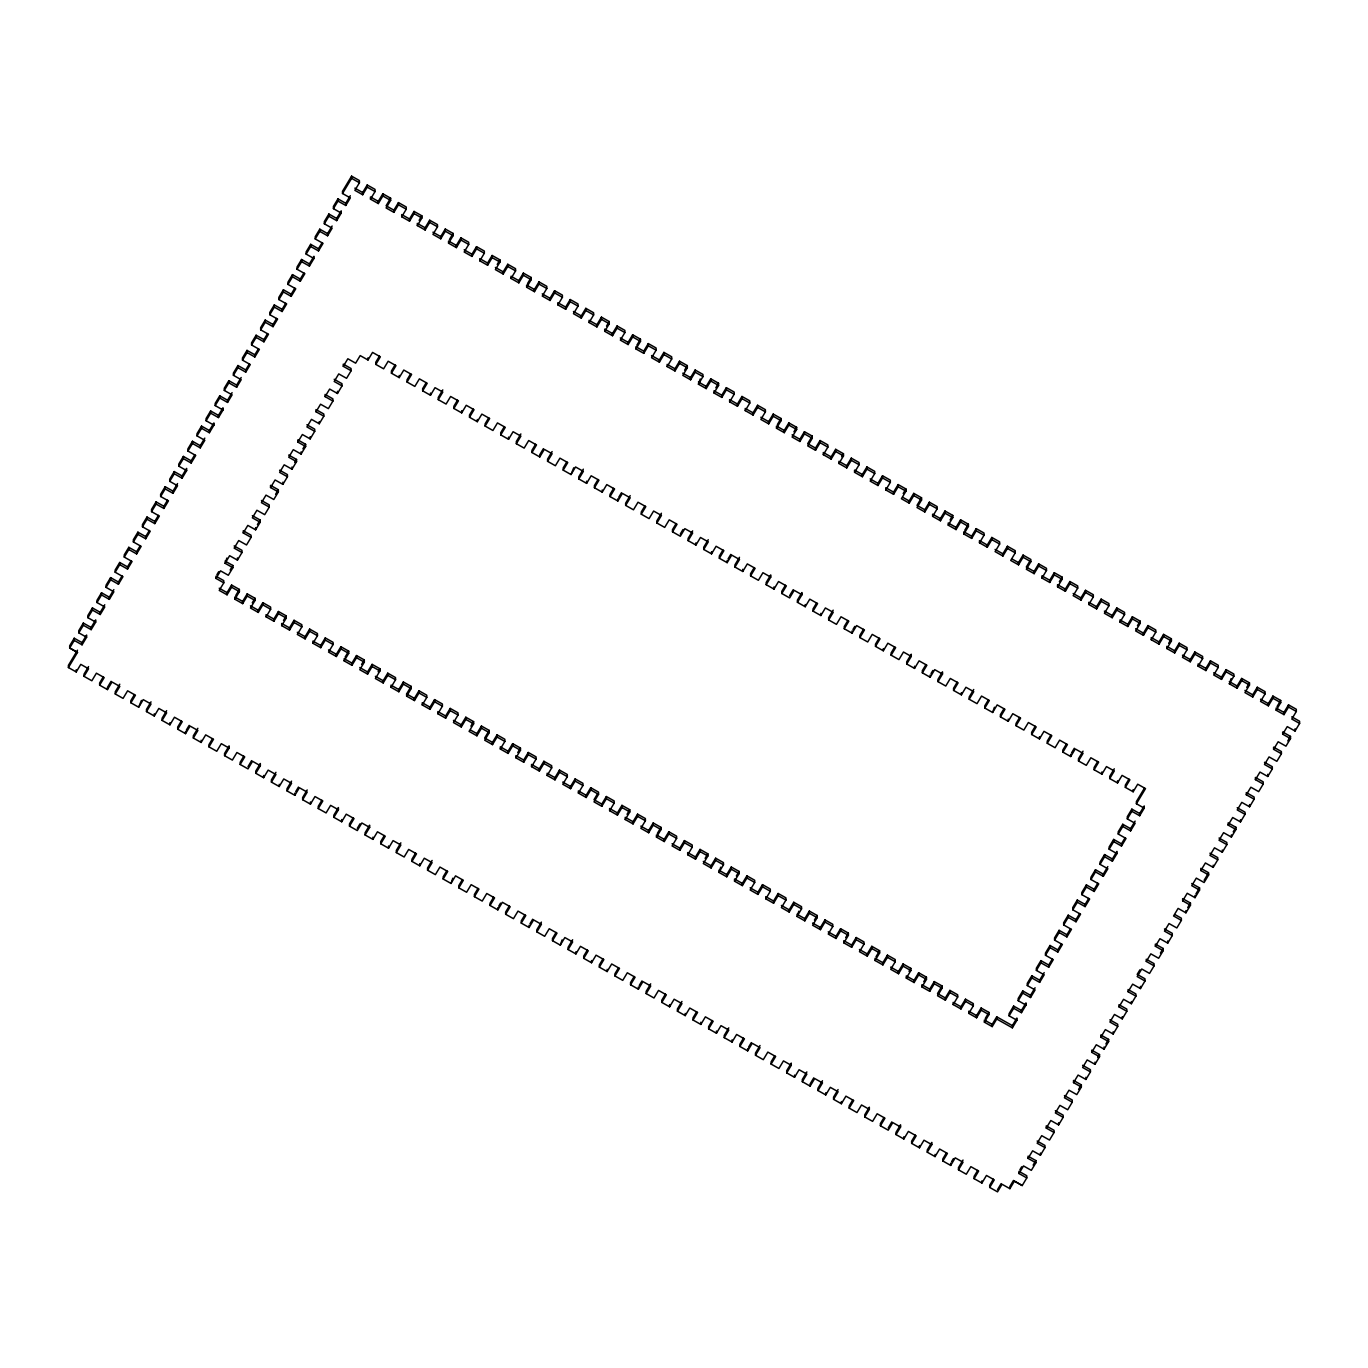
<?xml version="1.0" encoding="UTF-8"?>
<svg xmlns="http://www.w3.org/2000/svg" width="1368" height="1368" viewBox="0 0 1368 1368"><rect width="100%" height="100%" fill="white"/><g stroke="black" fill="none" stroke-linecap="round" stroke-linejoin="round"><path stroke-width="1.5" d="M74.231 638.223L74.248 640.412L82.063 644.824L82.046 642.618L74.231 638.223L69.683 645.781L69.7 647.987L77.514 652.485M83.328 623.073L83.345 625.261L91.16 629.673L91.143 627.467L83.328 623.073L78.78 630.648L78.797 632.837L86.611 637.249L82.063 644.824M92.425 607.922L92.443 610.111L100.24 614.523L100.223 612.317L92.425 607.922L87.877 615.497L87.894 617.686L95.709 622.098L91.16 629.673M101.523 592.771L101.54 594.96L109.337 599.372L109.32 597.166L101.523 592.771L96.974 600.347L96.991 602.536L104.789 606.947L100.24 614.523M110.603 577.621L110.62 579.81L118.435 584.221L118.418 582.016L110.603 577.621L106.054 585.196L106.088 587.385L113.886 591.797L109.337 599.372M119.7 562.47L119.717 564.676L127.532 569.071L127.515 566.865L119.7 562.47L115.151 570.046L115.168 572.234L122.983 576.646L118.435 584.221M128.797 547.32L128.814 549.526L136.629 553.92L136.612 551.731L128.797 547.32L124.249 554.895L124.266 557.101L132.08 561.496L127.532 569.071M137.894 532.169L137.912 534.375L145.709 538.77L145.692 536.581L137.894 532.169L133.346 539.744L133.363 541.95L141.178 546.345L136.629 553.92M146.992 517.019L147.009 519.224L154.806 523.619L154.789 521.43L146.992 517.019L142.443 524.594L142.46 526.8L150.258 531.194L145.709 538.77M156.072 501.868L156.089 504.074L163.903 508.469L163.886 506.28L156.072 501.868L151.523 509.443L151.557 511.649L159.355 516.044L154.806 523.619M165.169 486.717L165.186 488.923L173.001 493.318L172.984 491.129L165.169 486.717L160.62 494.293L160.637 496.499L168.452 500.893L163.903 508.469M174.266 471.567L174.283 473.773L182.098 478.184L182.081 475.979L174.266 471.567L169.718 479.142L169.735 481.348L177.549 485.743L173.001 493.318M183.363 456.416L183.38 458.622L191.178 463.034L191.161 460.828L183.363 456.416L178.815 463.991L178.832 466.197L186.647 470.609L182.098 478.184M192.46 441.266L192.478 443.471L200.275 447.883L200.258 445.677L192.46 441.266L187.912 448.841L187.929 451.047L195.727 455.459L191.178 463.034M201.541 426.115L201.558 428.321L209.372 432.733L209.355 430.527L201.541 426.115L196.992 433.69L197.026 435.896L204.824 440.308L200.275 447.883M210.638 410.964L210.655 413.17L218.47 417.582L218.452 415.376L210.638 410.964L206.089 418.54L206.106 420.745L213.921 425.157L209.372 432.733M219.735 395.814L219.752 398.02L227.567 402.431L227.55 400.226L219.735 395.814L215.186 403.389L215.203 405.595L223.018 410.007L218.47 417.582M228.832 380.68L228.849 382.869L236.647 387.281L236.63 385.075L228.832 380.68L224.284 388.238L224.301 390.444L232.115 394.856L227.567 402.431M237.929 365.53L237.947 367.718L245.744 372.13L245.727 369.924L237.929 365.53L233.381 373.105L233.398 375.294L241.196 379.706L236.647 387.281M247.009 350.379L247.027 352.568L254.841 356.98L254.824 354.774L247.009 350.379L242.461 357.954L242.495 360.143L250.293 364.555L245.744 372.13M256.107 335.228L256.124 337.417L263.938 341.829L263.921 339.623L256.107 335.228L251.558 342.804L251.575 344.993L259.39 349.404L254.841 356.98M265.204 320.078L265.221 322.267L273.036 326.678L273.019 324.472L265.204 320.078L260.655 327.653L260.672 329.842L268.487 334.254L263.938 341.829M274.301 304.927L274.318 307.133L282.116 311.528L282.099 309.322L274.301 304.927L269.752 312.502L269.77 314.691L277.584 319.103L273.036 326.678M283.398 289.777L283.415 291.983L291.213 296.377L291.196 294.188L283.398 289.777L278.85 297.352L278.867 299.558L286.664 303.952L282.116 311.528M292.478 274.626L292.495 276.832L300.31 281.227L300.293 279.038L292.478 274.626L287.93 282.201L287.964 284.407L295.762 288.802L291.213 296.377M301.576 259.475L301.593 261.681L309.407 266.076L309.39 263.887L301.576 259.475L297.027 267.051L297.044 269.257L304.859 273.651L300.31 281.227M310.673 244.325L310.69 246.531L318.505 250.925L318.488 248.737L310.673 244.325L306.124 251.9L306.141 254.106L313.956 258.501L309.407 266.076M319.77 229.174L319.787 231.38L327.585 235.775L327.568 233.586L319.77 229.174L315.221 236.749L315.238 238.955L323.053 243.35L318.505 250.925M328.867 214.024L328.884 216.23L336.682 220.641L336.665 218.435L328.867 214.024L324.319 221.599L324.336 223.805L332.133 228.199L327.585 235.775M337.947 198.873L337.981 201.079L345.779 205.491L345.762 203.285L337.947 198.873L333.399 206.448L333.433 208.654L341.231 213.066L336.682 220.641M993.339 1179.182L989.697 1185.235L989.714 1187.441L997.529 1191.853L1002.077 1184.278L1009.892 1188.672L1014.423 1181.097L1022.238 1185.509L1026.787 1177.934L1018.972 1173.522L1023.52 1165.946L1031.335 1170.358L1035.884 1162.783L1028.069 1158.388L1032.618 1150.813L1040.432 1155.208L1044.981 1147.632L1037.166 1143.238L1041.715 1135.662L1049.513 1140.057L1054.061 1132.482L1046.264 1128.087L1050.812 1120.512L1058.61 1124.906L1063.158 1117.331L1055.361 1112.936L1059.892 1105.361L1067.707 1109.756L1072.255 1102.18L1064.441 1097.786L1068.989 1090.21L1076.804 1094.605L1081.353 1087.03L1073.538 1082.635L1078.087 1075.06L1085.901 1079.455L1090.45 1071.896L1082.635 1067.485L1087.184 1059.909L1094.981 1064.321L1099.53 1056.746L1091.732 1052.334L1096.281 1044.759L1104.079 1049.17L1108.627 1041.595L1100.83 1037.183L1105.361 1029.608L1113.176 1034.02L1117.724 1026.445L1109.91 1022.033L1114.458 1014.457L1122.273 1018.869L1126.822 1011.294L1119.007 1006.882L1123.555 999.307L1131.37 1003.719L1135.919 996.143L1128.104 991.732L1132.653 984.156L1140.45 988.568L1144.999 980.993L1137.201 976.581L1141.75 969.006L1149.547 973.418L1154.096 965.842L1146.299 961.43L1150.83 953.855L1158.645 958.267L1163.193 950.692L1155.379 946.28L1159.927 938.705L1167.742 943.116L1172.29 935.541L1164.476 931.129L1169.024 923.554L1176.839 927.966L1181.388 920.39L1173.573 915.979L1178.122 908.403L1185.919 912.815L1190.468 905.24L1182.67 900.828L1187.219 893.27L1195.016 897.665L1199.565 890.089L1191.767 885.695L1196.299 878.119L1204.114 882.514L1208.662 874.939L1200.848 870.544L1205.396 862.969L1213.211 867.363L1217.759 859.788L1209.945 855.393L1214.493 847.818L1222.308 852.213L1226.857 844.637L1219.042 840.243L1223.59 832.667L1231.388 837.062L1235.937 829.487L1228.139 825.092L1232.688 817.517L1240.485 821.911L1245.034 814.336L1237.236 809.941L1241.785 802.366L1249.582 806.778L1254.131 799.203L1246.316 794.791L1250.865 787.216L1258.68 791.627L1263.228 784.052L1255.414 779.64L1259.962 772.065L1267.777 776.477L1272.325 768.901L1264.511 764.49L1269.059 756.914L1276.857 761.326L1281.406 753.751L1273.608 749.339L1278.157 741.764L1285.954 746.176L1290.503 738.6L1282.705 734.188L1287.254 726.613L1295.051 731.025L1299.6 723.45L1291.785 719.038L1296.334 711.463L1296.317 709.257L1288.519 704.862L1288.536 707.068L1283.988 714.643L1276.173 710.231L1280.722 702.656L1280.705 700.45L1272.89 696.056L1272.924 698.244L1268.375 705.82L1260.561 701.425L1265.109 693.85L1265.092 691.644L1257.277 687.232L1257.295 689.438L1252.746 697.013L1244.948 692.601L1249.497 685.026L1249.48 682.837L1241.665 678.425L1241.682 680.631L1237.134 688.207L1229.336 683.795L1233.885 676.219L1233.85 674.014L1226.053 669.619L1226.07 671.808L1221.521 679.383L1213.724 674.988L1218.255 667.413L1218.238 665.207L1210.441 660.795L1210.458 663.001L1205.909 670.576L1198.094 666.165L1202.643 658.589L1202.626 656.401L1194.828 651.989L1194.845 654.195L1190.297 661.77L1182.482 657.358L1187.031 649.783L1187.014 647.577L1179.199 643.182L1179.216 645.371L1174.685 652.946L1166.87 648.552L1171.418 640.976L1171.401 638.77L1163.587 634.359L1163.604 636.565L1159.055 644.14L1151.257 639.728L1155.806 632.153L1155.789 629.964L1147.974 625.552L1147.991 627.758L1143.443 635.333L1135.645 630.922L1140.194 623.346L1140.16 621.14L1132.362 616.746L1132.379 618.934L1127.83 626.51L1120.016 622.115L1124.564 614.54L1124.547 612.334L1116.75 607.922L1116.767 610.128L1112.218 617.703L1104.404 613.291L1108.952 605.733L1108.935 603.527L1101.12 599.116L1101.155 601.321L1096.606 608.897L1088.791 604.485L1093.34 596.91L1093.323 594.704L1085.508 590.309L1085.525 592.515L1080.994 600.09L1073.179 595.678L1077.727 588.103L1077.71 585.897L1069.896 581.503L1069.913 583.691L1065.364 591.267L1057.567 586.872L1062.115 579.297L1062.098 577.091L1054.283 572.679L1054.3 574.885L1049.752 582.46L1041.954 578.048L1046.503 570.473L1046.469 568.284L1038.671 563.872L1038.688 566.078L1034.14 573.654L1026.325 569.242L1030.873 561.667L1030.856 559.461L1023.059 555.066L1023.076 557.255L1018.527 564.83L1010.713 560.435L1015.261 552.86L1015.244 550.654L1007.429 546.242L1007.464 548.448L1002.915 556.024L995.1 551.612L999.649 544.036L999.632 541.848L991.817 537.436L991.834 539.642L987.286 547.217L979.488 542.805L984.037 535.23L984.02 533.024L976.205 528.629L976.222 530.818L971.673 538.394L963.876 533.999L968.424 526.423L968.407 524.218L960.592 519.806L960.61 522.012L956.061 529.587L948.263 525.175L952.795 517.6L952.778 515.411L944.98 510.999L944.997 513.205L940.449 520.78L932.634 516.369L937.183 508.793L937.165 506.587L929.368 502.193L929.385 504.382L924.836 511.957L917.022 507.562L921.57 499.987L921.553 497.781L913.739 493.369L913.773 495.575L909.224 503.15L901.409 498.739L905.958 491.163L905.941 488.974L898.126 484.563L898.143 486.769L893.595 494.344L885.797 489.932L890.346 482.357L890.329 480.151L882.514 475.756L882.531 477.962L877.982 485.52L870.185 481.126L874.733 473.55L874.699 471.344L866.902 466.933L866.919 469.139L862.37 476.714L854.572 472.319L859.104 464.744L859.087 462.538L851.289 458.126L851.306 460.332L846.758 467.907L838.943 463.495L843.492 455.92L843.475 453.731L835.677 449.32L835.694 451.526L831.145 459.101L823.331 454.689L827.879 447.114L827.862 444.908L820.048 440.513L820.065 442.702L815.533 450.277L807.719 445.882L812.267 438.307L812.25 436.101L804.435 431.689L804.452 433.895L799.904 441.471L792.106 437.059L796.655 429.484L796.638 427.295L788.823 422.883L788.84 425.089L784.291 432.664L776.494 428.252L781.043 420.677L781.008 418.471L773.211 414.077L773.228 416.265L768.679 423.841L760.865 419.446L765.413 411.871L765.396 409.665L757.598 405.253L757.615 407.459L753.067 415.034L745.252 410.622L749.801 403.047L749.784 400.858L741.969 396.446L742.003 398.652L737.455 406.228L729.64 401.816L734.188 394.24L734.171 392.035L726.357 387.64L726.374 389.829L721.842 397.404L714.028 393.009L718.576 385.434L718.559 383.228L710.744 378.816L710.761 381.022L706.213 388.597L698.415 384.186L702.964 376.61L702.947 374.422L695.132 370.01L695.149 372.216L690.601 379.791L682.803 375.379L687.334 367.804L687.317 365.598L679.52 361.203L679.537 363.392L674.988 370.967L667.174 366.573L671.722 358.997L671.705 356.791L663.908 352.38L663.925 354.586L659.376 362.161L651.561 357.749L656.11 350.191L656.093 347.985L648.278 343.573L648.312 345.779L643.764 353.354L635.949 348.943L640.498 341.367L640.481 339.178L632.666 334.767L632.683 336.973L628.134 344.548L620.337 340.136L624.885 332.561L624.868 330.355L617.053 325.96L617.071 328.149L612.522 335.724L604.724 331.33L609.273 323.754L609.239 321.548L601.441 317.137L601.458 319.342L596.91 326.918L589.112 322.506L593.644 314.931L593.626 312.742L585.829 308.33L585.846 310.536L581.297 318.111L573.483 313.7L578.031 306.124L578.014 303.918L570.217 299.524L570.234 301.712L565.685 309.288L557.87 304.893L562.419 297.318L562.402 295.112L554.587 290.7L554.604 292.906L550.073 300.481L542.258 296.069L546.807 288.494L546.79 286.305L538.975 281.893L538.992 284.099L534.443 291.675L526.646 287.263L531.194 279.688L531.177 277.482L523.363 273.087L523.38 275.276L518.831 282.851L511.034 278.456L515.582 270.881L515.548 268.675L507.75 264.263L507.767 266.469L503.219 274.045L495.404 269.633L499.953 262.058L499.936 259.869L492.138 255.457L492.155 257.663L487.606 265.238L479.792 260.826L484.34 253.251L484.323 251.045L476.509 246.65L476.543 248.839L471.994 256.414L464.179 252.02L468.728 244.444L468.711 242.239L460.896 237.827L460.913 240.033L456.382 247.608L448.567 243.196L453.116 235.638L453.099 233.432L445.284 229.02L445.301 231.226L440.752 238.802L432.955 234.39L437.503 226.814L437.486 224.608L429.672 220.214L429.689 222.42L425.14 229.995L417.343 225.583L421.874 218.008L421.857 215.802L414.059 211.407L414.077 213.596L409.528 221.171L401.713 216.777L406.262 209.201L406.245 206.995L398.447 202.584L398.464 204.79L393.916 212.365L386.101 207.953L390.649 200.378L390.632 198.189L382.818 193.777L382.852 195.983L378.303 203.558L370.489 199.147L375.037 191.571L375.02 189.365L367.205 184.971L367.222 187.16L362.674 194.735L354.876 190.34L359.425 182.765L359.408 180.559L351.593 176.147L342.496 191.298L342.513 193.504L350.328 197.915L345.779 205.491M74.248 640.412L69.7 647.987L77.514 652.399L68.417 667.55L76.232 671.944L80.78 664.369L88.578 668.781L84.029 676.356L91.844 680.768L96.393 673.193L104.19 677.587L99.642 685.163L107.456 689.575L112.005 681.999L119.82 686.411L115.271 693.986L123.069 698.381L127.617 690.806L135.432 695.218L130.883 702.793L138.681 707.205L143.23 699.629L151.044 704.024L146.496 711.599L154.31 716.011L158.842 708.436L166.657 712.848L162.108 720.423L169.923 724.818L174.471 717.242L182.269 721.654L177.72 729.229L185.535 733.641L190.084 726.066L197.881 730.461L193.35 738.036L201.147 742.448L205.696 734.872L213.511 739.284L208.962 746.86L216.76 751.254L221.308 743.679L229.123 748.091L224.574 755.666L232.372 760.078L236.921 752.503L244.735 756.897L240.187 764.473L248.001 768.884L252.55 761.309L260.347 765.721L255.799 773.296L263.614 777.691L268.162 770.116L275.96 774.527L271.411 782.103L279.226 786.497L283.774 778.939L291.572 783.334L287.041 790.909L294.838 795.321L299.387 787.746L307.202 792.14L302.653 799.716L310.451 804.127L314.999 796.552L322.814 800.964L318.265 808.539L326.08 812.934L330.611 805.359L338.426 809.77L333.877 817.346L341.692 821.758L346.241 814.182L354.038 818.577L349.49 826.152L357.304 830.564L361.853 822.989L369.651 827.401L365.102 834.976L372.917 839.371L377.465 831.795L385.28 836.207L380.731 843.782L388.529 848.194L393.078 840.619L400.892 845.014L396.344 852.589L404.141 857.001L408.69 849.425L416.505 853.837L411.956 861.413L419.771 865.807L424.302 858.232L432.117 862.644L427.568 870.219L435.383 874.631L439.932 867.056L447.729 871.45L443.181 879.025L450.995 883.437L455.544 875.862L463.342 880.274L458.81 887.849L466.608 892.244L471.156 884.668L478.971 889.08L474.422 896.656L482.22 901.067L486.769 893.492L494.583 897.887L490.035 905.462L497.832 909.874L502.381 902.299L510.196 906.71L505.647 914.269L513.462 918.68L518.01 911.105L525.808 915.517L521.259 923.092L529.074 927.487L533.623 919.912L541.42 924.323L536.872 931.899L544.686 936.31L549.235 928.735L557.033 933.13L552.501 940.705L560.299 945.117L564.847 937.542L572.662 941.953L568.113 949.529L575.911 953.923L580.459 946.348L588.274 950.76L583.726 958.335L591.523 962.747L596.072 955.172L603.886 959.566L599.338 967.142L607.153 971.554L611.701 963.978L619.499 968.39L614.95 975.965L622.765 980.36L627.313 972.785L635.111 977.197L630.562 984.772L638.377 989.184L642.926 981.608L650.74 986.003L646.192 993.578L653.99 997.99L658.538 990.415L666.353 994.827L661.804 1002.402L669.602 1006.797L674.15 999.221L681.965 1003.633L677.416 1011.209L685.231 1015.62L689.763 1008.045L697.577 1012.44L693.029 1020.015L700.844 1024.427L705.392 1016.851L713.19 1021.263L708.641 1028.822L716.456 1033.233L721.004 1025.658L728.802 1030.07L724.253 1037.645L732.068 1042.04L736.617 1034.465L744.431 1038.876L739.883 1046.452L747.68 1050.863L752.229 1043.288L760.044 1047.683L755.495 1055.258L763.293 1059.67L767.841 1052.095L775.656 1056.506L771.107 1064.082L778.922 1068.476L783.471 1060.901L791.268 1065.313L786.72 1072.888L794.534 1077.3L799.083 1069.725L806.881 1074.119L802.332 1081.695L810.147 1086.106L814.695 1078.531L822.493 1082.943L817.961 1090.518L825.759 1094.913L830.308 1087.338L838.122 1091.75L833.574 1099.325L841.371 1103.737L845.92 1096.161L853.735 1100.556L849.186 1108.131L856.984 1112.543L861.532 1104.968L869.347 1109.38L864.798 1116.955L872.613 1121.35L877.162 1113.774L884.959 1118.186L880.411 1125.761L888.225 1130.173L892.774 1122.598L900.571 1126.993L896.023 1134.568L903.838 1138.98L908.386 1131.404L916.184 1135.816L911.652 1143.391L919.45 1147.786L923.999 1140.211L931.813 1144.623L927.265 1152.198L935.062 1156.593L939.611 1149.034L947.425 1153.429L942.877 1161.005L950.692 1165.416L955.223 1157.841L963.038 1162.236L958.489 1169.811L966.304 1174.223L970.852 1166.648L978.65 1171.059L974.101 1178.635L981.916 1183.029L986.465 1175.454L994.262 1179.866L989.714 1187.441M78.797 632.837L83.345 625.261M87.894 617.686L92.443 610.111M96.991 602.536L101.54 594.96M106.088 587.385L110.62 579.81M115.168 572.234L119.717 564.676M124.266 557.101L128.814 549.526M133.363 541.95L137.912 534.375M142.46 526.8L147.009 519.224M151.557 511.649L156.089 504.074M160.637 496.499L165.186 488.923M169.735 481.348L174.283 473.773M178.832 466.197L183.38 458.622M187.929 451.047L192.478 443.471M197.026 435.896L201.558 428.321M206.106 420.745L210.655 413.17M215.203 405.595L219.752 398.02M224.301 390.444L228.849 382.869M233.398 375.294L237.947 367.718M242.495 360.143L247.027 352.568M251.575 344.993L256.124 337.417M260.672 329.842L265.221 322.267M269.77 314.691L274.318 307.133M278.867 299.558L283.415 291.983M287.964 284.407L292.495 276.832M297.044 269.257L301.593 261.681M306.141 254.106L310.69 246.531M315.238 238.955L319.787 231.38M324.336 223.805L328.884 216.23M333.433 208.654L337.981 201.079M342.513 193.504L351.61 178.353L351.593 176.147M77.497 650.193L68.4 665.344L68.417 667.55M82.046 642.618L86.594 635.043L86.611 637.249M91.143 627.467L95.675 619.892L95.709 622.098M100.223 612.317L104.772 604.741M109.32 597.166L113.869 589.591M118.418 582.016L122.06 575.962M127.515 566.865L131.14 560.812M136.612 551.731L140.237 545.661M145.692 536.581L149.334 530.51M154.789 521.43L158.431 515.36M163.886 506.28L167.529 500.209M172.984 491.129L177.532 483.554M182.081 475.979L186.612 468.403L186.647 470.609M191.161 460.828L194.803 454.757M200.258 445.677L204.807 438.102M209.355 430.527L213.904 422.951L213.921 425.157M218.452 415.376L223.001 407.801L223.018 410.007M227.55 400.226L232.081 392.65M236.63 385.075L241.178 377.5M245.727 369.924L249.369 363.871M254.824 354.774L258.466 348.72M263.921 339.623L267.547 333.57M273.019 324.472L276.644 318.419M282.099 309.322L285.741 303.268M291.196 294.188L294.838 288.118M300.293 279.038L303.935 272.967M309.39 263.887L313.939 256.312L313.956 258.501M318.488 248.737L322.113 242.666M327.568 233.586L332.116 226.011M336.665 218.435L341.213 210.86L341.231 213.066M345.762 203.285L350.311 195.709M362.674 194.735L362.657 192.546L367.205 184.971M88.561 666.575L84.012 674.15L84.029 676.356M378.303 203.558L378.286 201.352L382.818 193.777M103.267 676.904L99.625 682.974L99.642 685.163M390.632 198.189L386.084 205.764L393.898 210.159L393.916 212.365M111.082 681.315L107.439 687.369L107.456 689.575M393.898 210.159L398.447 202.584M119.785 684.205L115.254 691.78L115.271 693.986M409.528 221.171L409.511 218.966L414.059 211.407M134.492 694.534L130.866 700.587L130.883 702.793M419.138 220.351L421.857 215.802M141.4 700.45L138.681 707.205M216.879 574.714L218.692 571.687M996.742 1019.023L1012.371 1027.83L1012.354 1025.624L996.725 1016.817L996.742 1019.023L992.21 1026.599L984.396 1022.187L988.944 1014.611L988.927 1012.405L981.112 1008.011L981.13 1010.2L976.581 1017.775L968.783 1013.38L973.332 1005.805L973.315 1003.599L965.5 999.187L965.517 1001.393L960.969 1008.968L953.171 1004.557L957.72 996.981L957.685 994.793L949.888 990.381L949.905 992.587L945.356 1000.162L937.542 995.75L942.09 988.175L942.073 985.969L934.276 981.574L934.293 983.763L929.744 991.338L921.929 986.944L926.478 979.368L926.461 977.162L918.646 972.751L918.68 974.956L914.132 982.532L906.317 978.12L910.866 970.545L910.849 968.356L903.034 963.944L903.051 966.15L898.52 973.725L890.705 969.313L895.253 961.738L895.236 959.532L887.422 955.138L887.439 957.326L882.89 964.902L875.092 960.507L879.641 952.932L879.624 950.726L871.809 946.314L871.826 948.52L867.278 956.095L859.48 951.7L864.029 944.125L863.995 941.919L856.197 937.507L856.214 939.713L851.665 947.289L843.851 942.877L848.399 935.302L848.382 933.113L840.585 928.701L840.602 930.907L836.053 938.482L828.239 934.07L832.787 926.495L832.77 924.289L824.955 919.895L824.989 922.083L820.441 929.659L812.626 925.264L817.175 917.689L817.158 915.483L809.343 911.071L809.36 913.277L804.811 920.852L797.014 916.44L801.562 908.865L801.545 906.676L793.731 902.264L793.748 904.47L789.199 912.046L781.402 907.634L785.95 900.058L785.933 897.853L778.118 893.458L778.135 895.647L773.587 903.222L765.789 898.827L770.321 891.252L770.304 889.046L762.506 884.634L762.523 886.84L757.975 894.415L750.16 890.004L754.709 882.428L754.691 880.24L746.894 875.828L746.911 878.034L742.362 885.609L734.548 881.197L739.096 873.622L739.079 871.416L731.264 867.021L731.299 869.21L726.75 876.785L718.935 872.391L723.484 864.815L723.467 862.609L715.652 858.198L715.669 860.404L711.121 867.979L703.323 863.567L707.872 855.992L707.854 853.803L700.04 849.391L700.057 851.597L695.508 859.172L687.711 854.761L692.259 847.185L692.225 844.979L684.428 840.585L684.445 842.774L679.896 850.349L672.098 845.954L676.63 838.379L676.613 836.173L668.815 831.761L668.832 833.967L664.284 841.542L656.469 837.13L661.018 829.572L661 827.366L653.203 822.955L653.22 825.16L648.671 832.736L640.857 828.324L645.405 820.749L645.388 818.543L637.574 814.148L637.591 816.354L633.059 823.929L625.244 819.517L629.793 811.942L629.776 809.736L621.961 805.342L621.978 807.53L617.43 815.106L609.632 810.711L614.181 803.136L614.164 800.93L606.349 796.518L606.366 798.724L601.817 806.299L594.02 801.887L598.568 794.312L598.534 792.123L590.737 787.712L590.754 789.917L586.205 797.493L578.39 793.081L582.939 785.506L582.922 783.3L575.124 778.905L575.141 781.094L570.593 788.669L562.778 784.274L567.327 776.699L567.31 774.493L559.495 770.081L559.529 772.287L554.981 779.863L547.166 775.451L551.714 767.875L551.697 765.687L543.883 761.275L543.9 763.481L539.368 771.056L531.553 766.644L536.102 759.069L536.085 756.863L528.27 752.468L528.287 754.657L523.739 762.232L515.941 757.838L520.49 750.262L520.473 748.057L512.658 743.645L512.675 745.851L508.126 753.426L500.329 749.014L504.86 741.439L504.843 739.25L497.046 734.838L497.063 737.044L492.514 744.62L484.699 740.208L489.248 732.632L489.231 730.426L481.433 726.032L481.451 728.221L476.902 735.796L469.087 731.401L473.636 723.826L473.619 721.62L465.804 717.208L465.838 719.414L461.29 726.989L453.475 722.578L458.024 715.002L458.006 712.813L450.192 708.402L450.209 710.608L445.66 718.183L437.863 713.771L442.411 706.196L442.394 703.99L434.579 699.595L434.596 701.801L430.048 709.359L422.25 704.965L426.799 697.389L426.765 695.183L418.967 690.772L418.984 692.977L414.436 700.553L406.638 696.158L411.169 688.583L411.152 686.377L403.355 681.965L403.372 684.171L398.823 691.746L391.009 687.334L395.557 679.759L395.54 677.57L387.743 673.159L387.76 675.365L383.211 682.94L375.396 678.528L379.945 670.953L379.928 668.747L372.113 664.352L372.13 666.541L367.599 674.116L359.784 669.721L364.333 662.146L364.315 659.94L356.501 655.529L356.518 657.734L351.969 665.31L344.172 660.898L348.72 653.323L348.703 651.134L340.888 646.722L340.906 648.928L336.357 656.503L328.559 652.091L333.108 644.516L333.074 642.31L325.276 637.915L325.293 640.104L320.745 647.68L312.93 643.285L317.479 635.71L317.462 633.504L309.664 629.092L309.681 631.298L305.132 638.873L297.318 634.461L301.866 626.886L301.849 624.697L294.034 620.285L294.069 622.491L289.52 630.067L281.705 625.655L286.254 618.079L286.237 615.874L278.422 611.479L278.439 613.668L273.908 621.243L266.093 616.848L270.642 609.273L270.625 607.067L262.81 602.655L262.827 604.861L258.278 612.436L250.481 608.025L255.029 600.449L255.012 598.261L247.198 593.849L247.215 596.055L242.666 603.63L234.868 599.218L239.4 591.643L239.383 589.437L231.585 585.042L231.602 587.231L227.054 594.806L219.239 590.412L223.788 582.836L215.99 578.425L220.539 570.849L228.336 575.261L232.885 567.686L225.087 563.274L226.883 558.041M425.14 229.995L425.123 227.789L429.672 220.214M225.087 563.274L229.619 555.699L237.433 560.111L241.982 552.535L241.965 550.329L234.15 545.935M241.982 552.535L234.167 548.123L238.716 540.548L246.531 544.96L251.079 537.385L243.265 532.973L247.813 525.398L255.628 529.809L260.176 522.234L260.142 520.028L252.345 515.633M260.176 522.234L252.362 517.822L256.91 510.247L264.708 514.659L269.257 507.083L261.459 502.672L266.008 495.113L273.805 499.508L278.354 491.933L270.556 487.538L275.088 479.963L282.902 484.358L287.451 476.782L287.434 474.593L279.619 470.182M287.451 476.782L279.636 472.387L284.185 464.812L292 469.207L296.548 461.632L288.733 457.237L293.282 449.662L301.097 454.056L305.645 446.481L297.831 442.086L302.379 434.511L310.177 438.906L314.726 431.33L314.708 429.142L306.911 424.73M314.726 431.33L306.928 426.936L311.476 419.36L319.274 423.755L323.823 416.18L316.025 411.785L320.557 404.21L328.371 408.622L332.92 401.046L332.903 398.84L325.088 394.429L325.105 396.634L332.92 401.046M325.105 396.634L329.654 389.059L337.469 393.471L342.017 385.896L342 383.69L334.185 379.278M342.017 385.896L334.202 381.484L338.751 373.909L346.566 378.32L351.114 370.745L343.3 366.333L347.848 358.758L355.646 363.17L360.194 355.594L368.009 359.989L372.558 352.414L380.355 356.826L375.824 364.401L383.621 368.813L388.17 361.238L395.985 365.632L391.436 373.207L399.234 377.619L403.782 370.044L411.597 374.456L407.048 382.031L414.846 386.426L419.395 378.851L427.209 383.262L422.661 390.838L430.475 395.249L435.024 387.674L442.822 392.069L438.273 399.644L446.088 404.056L450.636 396.481L458.434 400.892L453.885 408.468L461.7 412.862L466.249 405.287L474.046 409.699L469.515 417.274L477.312 421.686L481.861 414.111L489.676 418.505L485.127 426.081L492.925 430.493L497.473 422.917L505.288 427.329L500.739 434.887L508.554 439.299L513.086 431.724L520.9 436.136L516.352 443.711L524.166 448.106L528.715 440.53L536.513 444.942L531.964 452.517L539.779 456.929L544.327 449.354L552.125 453.749L547.576 461.324L555.391 465.736L559.939 458.16L567.754 462.572L563.206 470.147L571.003 474.542L575.552 466.967L583.366 471.379L578.818 478.954L586.615 483.366L591.164 475.79L598.979 480.185L594.43 487.76L602.245 492.172L606.776 484.597L614.591 489.009L610.043 496.584L617.857 500.979L622.406 493.403L630.203 497.815L625.655 505.391L633.469 509.802L638.018 502.227L645.816 506.622L641.284 514.197L649.082 518.609L653.63 511.034L661.445 515.445L656.896 523.021L664.694 527.415L669.243 519.84L677.057 524.252L672.509 531.827L680.306 536.239L684.855 528.664L692.67 533.058L688.121 540.634L695.936 545.045L700.484 537.47L708.282 541.882L703.733 549.457L711.548 553.852L716.097 546.277L723.894 550.688L719.346 558.264L727.16 562.658L731.709 555.1L739.507 559.495L734.975 567.07L742.773 571.482L747.321 563.907L755.136 568.301L750.587 575.877L758.385 580.288L762.934 572.713L770.748 577.125L766.2 584.7L773.997 589.095L778.546 581.52L786.361 585.931L781.812 593.507L789.627 597.919L794.175 590.343L801.973 594.738L797.424 602.313L805.239 606.725L809.788 599.15L817.585 603.562L813.037 611.137L820.851 615.532L825.4 607.956L833.215 612.368L828.666 619.943L836.464 624.355L841.012 616.78L848.827 621.175L844.278 628.75L852.076 633.162L856.625 625.586L864.439 629.998L859.891 637.574L867.705 641.968L872.237 634.393L880.051 638.805L875.503 646.38L883.318 650.792L887.866 643.216L895.664 647.611L891.115 655.186L898.93 659.598L903.479 652.023L911.276 656.435L906.727 664.01L914.542 668.405L919.091 660.829L926.905 665.241L922.357 672.817L930.155 677.228L934.703 669.653L942.518 674.048L937.969 681.623L945.767 686.035L950.315 678.46L958.13 682.854L953.581 690.43L961.396 694.841L965.945 687.266L973.742 691.678L969.194 699.253L977.009 703.648L981.557 696.073L989.355 700.484L984.806 708.06L992.621 712.471L997.169 704.896L1004.967 709.291L1000.435 716.866L1008.233 721.278L1012.782 713.703L1020.596 718.115L1016.048 725.69L1023.845 730.084L1028.394 722.509L1036.209 726.921L1031.66 734.496L1039.458 738.908L1044.006 731.333L1051.821 735.727L1047.272 743.303L1055.087 747.715L1059.636 740.139L1067.433 744.551L1062.885 752.126L1070.699 756.521L1075.248 748.946L1083.046 753.358L1078.497 760.933L1086.312 765.345L1090.86 757.769L1098.658 762.164L1094.126 769.739L1101.924 774.151L1106.473 766.576L1114.287 770.988L1109.739 778.563L1117.536 782.958L1122.085 775.382L1129.9 779.794L1125.351 787.37L1133.166 791.781L1137.697 784.206L1145.512 788.601L1136.415 803.751L1144.229 808.163L1139.681 815.738L1131.866 811.327L1131.849 809.121L1139.664 813.533L1139.681 815.738M151.027 701.835L146.479 709.411L146.496 711.599M230.132 570.029L232.868 565.48L225.053 561.085M257.423 524.577L260.142 520.028M275.601 494.276L278.337 489.727L270.522 485.332L270.556 487.538M294.701 462.469L296.531 459.443L288.716 455.031M302.892 448.824L305.611 444.292L297.814 439.88L297.831 442.086M227.054 594.806L227.037 592.618L231.585 585.042M440.752 238.802L440.735 236.596L445.284 229.02M166.639 710.642L162.091 718.217L162.108 720.423M235.758 595.507L239.383 589.437M379.432 356.142L375.79 362.195L375.824 364.401M449.456 239.486L453.099 233.432M242.666 603.63L242.649 601.424L247.198 593.849M456.382 247.608L456.348 245.402L460.896 237.827M181.345 720.97L177.703 727.024L177.72 729.229M252.276 602.809L255.012 598.261M395.044 364.948L391.419 371.019L391.436 373.207M186.424 729.913L189.16 725.382M258.278 612.436L258.261 610.231L262.81 602.655M471.994 256.414L471.977 254.226L476.509 246.65M197.864 728.272L193.315 735.847L193.35 738.036M410.656 373.772L407.031 379.825L407.048 382.031M273.908 621.243L273.874 619.054L278.422 611.479M487.606 265.238L487.589 263.032L492.138 255.457M212.57 738.6L208.945 744.654L208.962 746.86M283.501 620.422L286.237 615.874M426.286 382.578L422.644 388.632L422.661 390.838M497.217 264.4L499.936 259.869M289.52 630.067L289.503 627.861L294.034 620.285M503.219 274.045L503.202 271.839L507.75 264.263M442.804 389.88L438.256 397.455L438.273 399.644M305.132 638.873L305.115 636.667L309.664 629.092M518.831 282.851L518.814 280.662L523.363 273.087M243.812 756.213L240.169 762.267L240.187 764.473M457.511 400.191L453.868 406.262L453.885 408.468M527.535 283.552L531.177 277.482M247.984 766.678L251.609 760.625M320.745 647.68L320.728 645.491L325.276 637.915M534.443 291.675L534.426 289.469L538.975 281.893M473.123 409.015L469.481 415.068L469.515 417.274M336.357 656.503L336.34 654.297L340.888 646.722M550.073 300.481L550.039 298.275L554.587 290.7M275.943 772.321L271.394 779.897L271.411 782.103M345.061 657.187L348.703 651.134M488.735 417.821L485.11 423.875L485.127 426.081M351.969 665.31L351.952 663.104L356.501 655.529M565.685 309.288L565.668 307.099L570.217 299.524M291.555 781.128L287.006 788.703L287.041 790.909M361.579 664.489L364.315 659.94M504.364 426.628L500.722 432.698L500.739 434.887M295.727 791.593L298.463 787.062M367.599 674.116L367.564 671.927L372.113 664.352M581.297 318.111L581.28 315.905L585.829 308.33M307.184 789.952L302.636 797.527L302.653 799.716M378.115 671.774L379.928 668.747M520.883 433.93L516.334 441.505L516.352 443.711M383.211 682.94L383.194 680.734L387.743 673.159M596.91 326.918L596.893 324.712L601.441 317.137M321.89 800.28L318.248 806.333L318.265 808.539M535.589 444.258L531.947 450.311L531.964 452.517M606.52 326.097L609.239 321.548M398.823 691.746L398.806 689.54L403.355 681.965M543.387 448.67L539.761 454.723L539.779 456.929M612.522 335.724L612.505 333.536L617.053 325.96M406.638 696.158L406.604 693.952L411.152 686.377M552.108 451.56L547.559 459.135L547.576 461.324M414.436 700.553L414.418 698.347L418.967 690.772M628.134 344.548L628.117 342.342L632.666 334.767M353.115 817.893L349.473 823.964L349.49 826.152M566.814 461.888L563.188 467.941L563.206 470.147M636.838 345.232L640.481 339.178M357.287 828.358L360.006 823.827M430.048 709.359L430.031 707.171L434.579 699.595M573.722 467.805L571.003 474.542M643.764 353.354L643.747 351.148L648.278 343.573M583.349 469.173L578.801 476.748L578.818 478.954M445.66 718.183L445.643 715.977L450.192 708.402M659.376 362.161L659.359 359.955L663.908 352.38M384.34 835.523L380.714 841.576L380.731 843.782M598.055 479.501L594.413 485.572L594.43 487.76M461.29 726.989L461.272 724.784L465.804 717.208M674.988 370.967L674.971 368.779L679.52 361.203M400.875 842.825L396.327 850.4L396.344 852.589M470.883 726.169L473.619 721.62M613.668 488.325L610.025 494.378L610.043 496.584M684.599 370.147L687.317 365.598M476.902 735.796L476.885 733.607L481.433 726.032M618.746 497.268L621.465 492.719M690.601 379.791L690.584 377.585L695.132 370.01M415.581 853.153L411.939 859.207L411.956 861.413M489.231 730.426L484.682 738.002L492.497 742.414L492.514 744.62M630.186 495.609L625.638 503.185L625.655 505.391M698.415 384.186L700.211 378.97M492.497 742.414L497.046 734.838M706.213 388.597L706.196 386.392L710.744 378.816M432.1 860.438L427.551 868.013L427.568 870.219M644.892 505.938L641.25 512.008L641.284 514.197M715.823 387.777L718.559 383.228M508.126 753.426L508.109 751.22L512.658 743.645M721.842 397.404L721.808 395.215L726.357 387.64M446.806 870.766L443.164 876.837L443.181 879.025M517.737 752.605L520.473 748.057M661.411 513.239L656.879 520.815L656.896 523.021M452.791 878.205L450.995 883.437M523.739 762.232L523.722 760.044L528.27 752.468M737.455 406.228L737.438 404.022L741.969 396.446M462.418 879.573L458.776 885.643L458.81 887.849M676.117 523.568L672.492 529.621L672.509 531.827M539.368 771.056L539.334 768.85L543.883 761.275M680.289 534.033L683.025 529.484M753.067 415.034L753.05 412.828L757.598 405.253M478.031 888.396L474.405 894.45L474.422 896.656M692.653 530.87L688.104 538.428L688.121 540.634M554.981 779.863L554.963 777.657L559.495 770.081M768.679 423.841L768.662 421.652L773.211 414.077M493.643 897.203L490.018 903.256L490.035 905.462M708.265 539.676L703.716 547.251L703.733 549.457M777.383 424.542L781.008 418.471M498.739 906.163L500.551 903.119M570.593 788.669L570.576 786.48L575.124 778.905M784.291 432.664L784.274 430.458L788.823 422.883M509.272 906.009L505.63 912.08L505.647 914.269M722.971 550.004L719.329 556.058L719.346 558.264M793.902 431.826L796.638 427.295M586.205 797.493L586.188 795.287L590.737 787.712M728.05 558.948L730.786 554.399M799.904 441.471L799.887 439.265L804.435 431.689M524.885 914.833L521.242 920.886L521.259 923.092M597.628 793.628L594.003 799.699L601.8 804.093L601.817 806.299M739.49 557.289L734.941 564.864L734.975 567.07M812.25 436.101L807.701 443.677L815.499 448.088L815.533 450.277M529.963 923.776L532.682 919.228M601.8 804.093L606.349 796.518M815.499 448.088L820.048 440.513M541.403 922.117L536.854 929.693L536.872 931.899M754.196 567.617L750.57 573.688L750.587 575.877M617.43 815.106L617.413 812.9L621.961 805.342M831.145 459.101L831.128 456.895L835.677 449.32M556.109 932.446L552.467 938.516L552.501 940.705M627.04 814.285L629.776 809.736M841.662 456.758L843.475 453.731M562.094 939.884L560.299 945.117M633.059 823.929L633.025 821.723L637.574 814.148M846.758 467.907L846.741 465.701L851.289 458.126M572.645 939.748L568.096 947.323L568.113 949.529M785.437 585.247L781.795 591.301L781.812 593.507M648.671 832.736L648.654 830.53L653.203 822.955M789.61 595.713L793.235 589.659M862.37 476.714L862.353 474.508L866.902 466.933M587.351 950.076L583.709 956.129L583.726 958.335M657.358 833.42L661 827.366M664.284 841.542L664.267 839.336L668.815 831.761M877.982 485.52L877.965 483.331L882.514 475.756M602.963 958.882L599.321 964.953L599.338 967.142M816.662 602.878L813.019 608.931L813.037 611.137M679.896 850.349L679.879 848.16L684.428 840.585M893.595 494.344L893.578 492.138L898.126 484.563M618.575 967.706L614.933 973.76L614.95 975.965M833.18 610.162L828.632 617.737L828.666 619.943M903.205 493.523L905.941 488.974M695.508 859.172L695.491 856.966L700.04 849.391M909.224 503.15L909.19 500.944L913.739 493.369M634.188 976.513L630.545 982.566L630.562 984.772M705.119 858.352L707.854 853.803M847.886 620.491L844.261 626.561L844.278 628.75M921.553 497.781L917.005 505.356L924.819 509.768L924.836 511.957M639.266 985.456L642.002 980.924M711.121 867.979L711.104 865.773L715.652 858.198M852.965 629.451L854.795 626.407M924.819 509.768L929.368 502.193M650.706 983.814L646.158 991.39L646.192 993.578M718.935 872.391L720.731 867.158M863.516 629.314L859.874 635.368L859.891 637.574M726.75 876.785L726.716 874.597L731.264 867.021M940.449 520.78L940.432 518.575L944.98 510.999M665.412 994.126L661.787 1000.196L661.804 1002.402M736.343 875.965L739.079 871.416M879.128 638.121L875.486 644.174L875.503 646.38M950.059 519.943L952.778 515.411M742.362 885.609L742.345 883.403L746.894 875.828M956.061 529.587L956.044 527.381L960.592 519.806M681.948 1001.427L677.399 1009.003L677.416 1011.209M894.74 646.927L891.098 652.998L891.115 655.186M964.765 530.271L968.407 524.218M757.975 894.415L757.957 892.21L762.506 884.634M971.673 538.394L971.656 536.205L976.205 528.629M696.654 1011.756L693.012 1017.809L693.029 1020.015M773.587 903.222L773.57 901.033L778.118 893.458M987.286 547.217L987.269 545.011L991.817 537.436M712.266 1020.562L708.624 1026.633L708.641 1028.822M925.965 664.557L922.34 670.611L922.357 672.817M789.199 912.046L789.182 909.84L793.731 902.264M931.044 673.501L932.873 670.474M1002.915 556.024L1002.898 553.818L1007.429 546.242M728.785 1027.864L724.236 1035.439L724.253 1037.645M797.014 916.44L798.809 911.208M804.811 920.852L804.794 918.646L809.343 911.071M1018.527 564.83L1018.51 562.641L1023.059 555.066M743.491 1038.192L739.866 1044.246L739.883 1046.452M814.422 920.031L817.158 915.483M957.207 682.17L953.564 688.241L953.581 690.43M1029.95 560.983L1026.308 567.036L1034.122 571.448L1034.14 573.654M748.57 1047.136L751.306 1042.604M820.441 929.659L820.424 927.47L824.955 919.895M1034.122 571.448L1038.671 563.872M760.027 1045.494L755.478 1053.069L755.495 1055.258M973.725 689.472L969.177 697.047L969.194 699.253M836.053 938.482L836.036 936.276L840.585 928.701M1049.752 582.46L1049.735 580.254L1054.283 572.679M774.733 1055.822L771.09 1061.876L771.107 1064.082M845.663 937.644L848.382 933.113M988.431 699.8L984.789 705.854L984.806 708.06M1059.362 581.639L1062.098 577.091M851.665 947.289L851.648 945.083L856.197 937.507M994.416 707.239L992.621 712.471M1065.364 591.267L1065.347 589.061L1069.896 581.503M1004.044 708.607L1000.401 714.677L1000.435 716.866M867.278 956.095L867.261 953.889L871.809 946.314M1080.994 600.09L1080.959 597.884L1085.508 590.309M806.864 1071.931L802.315 1079.506L802.332 1081.695M875.982 956.796L879.624 950.726M1019.656 717.431L1016.031 723.484L1016.048 725.69M813.772 1077.847L810.13 1083.901L810.147 1086.106M882.89 964.902L882.873 962.713L887.422 955.138M1096.606 608.897L1096.589 606.691L1101.12 599.116M822.476 1080.737L817.927 1088.312L817.961 1090.518M1035.268 726.237L1031.643 732.29L1031.66 734.496M898.52 973.725L898.485 971.519L903.034 963.944M1112.218 617.703L1112.201 615.497L1116.75 607.922M838.088 1089.544L833.557 1097.119L833.574 1099.325M909.036 971.383L910.849 968.356M1050.898 735.043L1047.255 741.114L1047.272 743.303M914.132 982.532L914.115 980.326L918.646 972.751M1127.83 626.51L1127.813 624.321L1132.362 616.746M852.794 1099.872L849.169 1105.942L849.186 1108.131M923.742 981.711L926.461 977.162M1066.51 743.867L1062.868 749.92L1062.885 752.126M1137.441 625.689L1140.16 621.14M929.744 991.338L929.727 989.15L934.276 981.574M1071.589 752.81L1074.307 748.262M1143.443 635.333L1143.426 633.127L1147.974 625.552M942.073 985.969L937.525 993.544L945.339 997.956L945.356 1000.162M1083.029 751.152L1078.48 758.727L1078.497 760.933M945.339 997.956L949.888 990.381M1159.055 644.14L1159.038 641.934L1163.587 634.359M884.036 1117.502L880.394 1123.555L880.411 1125.761M1097.735 761.48L1094.092 767.551L1094.126 769.739M1168.665 643.319L1171.401 638.77M888.208 1127.967L891.833 1121.897M960.969 1008.968L960.952 1006.762L965.5 999.187M1174.685 652.946L1174.65 650.758L1179.199 643.182M1114.27 768.782L1109.722 776.357L1109.739 778.563M976.581 1017.775L976.564 1015.586L981.112 1008.011M1190.297 661.77L1190.28 659.564L1194.828 651.989M915.26 1135.115L911.618 1141.186L911.652 1143.391M985.285 1018.476L988.927 1012.405M1128.976 779.11L1125.334 785.164L1125.351 787.37M992.21 1026.599L992.176 1024.393L996.725 1016.817M1205.909 670.576L1205.892 668.371L1210.441 660.795M1013.637 1006.078L1013.654 1008.267L1021.451 1012.679L1021.434 1010.473L1013.637 1006.078L1009.088 1013.654L1009.105 1015.843L1016.92 1020.254L1012.371 1027.83M1022.734 990.928L1022.751 993.117L1030.549 997.529L1030.532 995.323L1022.734 990.928L1018.185 998.503L1018.202 1000.692L1026 1005.104L1021.451 1012.679M1031.814 975.777L1031.831 977.966L1039.646 982.378L1039.629 980.172L1031.814 975.777L1027.265 983.353L1027.3 985.541L1035.097 989.953L1030.549 997.529M1040.911 960.627L1040.928 962.833L1048.743 967.227L1048.726 965.021L1040.911 960.627L1036.363 968.202L1036.38 970.408L1044.194 974.803L1039.646 982.378M1050.008 945.476L1050.025 947.682L1057.84 952.077L1057.823 949.888L1050.008 945.476L1045.46 953.051L1045.477 955.257L1053.292 959.652L1048.743 967.227M1059.106 930.325L1059.123 932.531L1066.92 936.926L1066.903 934.737L1059.106 930.325L1054.557 937.901L1054.574 940.107L1062.389 944.501L1057.84 952.077M1068.203 915.175L1068.22 917.381L1076.017 921.775L1076 919.587L1068.203 915.175L1063.654 922.75L1063.671 924.956L1071.469 929.351L1066.92 936.926M1077.283 900.024L1077.317 902.23L1085.115 906.625L1085.098 904.436L1077.283 900.024L1072.734 907.6L1072.768 909.805L1080.566 914.2L1076.017 921.775M1086.38 884.874L1086.397 887.08L1094.212 891.474L1094.195 889.285L1086.38 884.874L1081.832 892.449L1081.849 894.655L1089.663 899.05L1085.115 906.625M1095.477 869.723L1095.494 871.929L1103.309 876.341L1103.292 874.135L1095.477 869.723L1090.929 877.298L1090.946 879.504L1098.76 883.916L1094.212 891.474M1104.574 854.572L1104.592 856.778L1112.389 861.19L1112.372 858.984L1104.574 854.572L1100.026 862.148L1100.043 864.354L1107.858 868.765L1103.309 876.341M1113.672 839.422L1113.689 841.628L1121.486 846.04L1121.469 843.834L1113.672 839.422L1109.123 846.997L1109.14 849.203L1116.938 853.615L1112.389 861.19M1122.752 824.271L1122.786 826.477L1130.584 830.889L1130.566 828.683L1122.752 824.271L1118.203 831.847L1118.237 834.053L1126.035 838.464L1121.486 846.04M1131.849 809.121L1127.3 816.696L1127.317 818.902L1135.132 823.314L1130.584 830.889M1144.486 788.088L1136.398 801.545L1136.415 803.751M1009.105 1015.843L1013.654 1008.267M1018.202 1000.692L1022.751 993.117M1027.3 985.541L1031.831 977.966M1036.38 970.408L1040.928 962.833M1045.477 955.257L1050.025 947.682M1054.574 940.107L1059.123 932.531M1063.671 924.956L1068.22 917.381M1072.768 909.805L1077.317 902.23M1081.849 894.655L1086.397 887.08M1090.946 879.504L1095.494 871.929M1100.043 864.354L1104.592 856.778M1109.14 849.203L1113.689 841.628M1118.237 834.053L1122.786 826.477M1127.317 818.902L1131.866 811.327M1012.354 1025.624L1016.886 1018.048L1016.92 1020.254M1021.434 1010.473L1025.983 1002.898L1026 1005.104M1030.532 995.323L1035.08 987.747M1039.629 980.172L1044.177 972.597M1048.726 965.021L1052.351 958.968M1057.823 949.888L1061.448 943.817M1066.903 934.737L1070.545 928.667M1076 919.587L1079.643 913.516M1085.098 904.436L1088.74 898.366M1094.195 889.285L1097.82 883.215M1103.292 874.135L1107.823 866.56M1112.372 858.984L1116.921 851.409L1116.938 853.615M1121.469 843.834L1125.112 837.78M1130.566 828.683L1135.115 821.108M1139.664 813.533L1144.212 805.957L1144.229 808.163M1221.521 679.383L1221.504 677.194L1226.053 669.619M946.502 1152.745L942.86 1158.799L942.877 1161.005M1229.336 683.795L1231.132 678.562M951.581 1161.688L953.393 1158.662M1237.134 688.207L1237.117 686.001L1241.665 678.425M963.021 1160.047L958.472 1167.622L958.489 1169.811M1246.744 687.369L1249.48 682.837M1252.746 697.013L1252.729 694.807L1257.277 687.232M977.727 1170.375L974.084 1176.429L974.101 1178.635M1268.375 705.82L1268.358 703.631L1272.89 696.056M1277.062 706.521L1280.705 700.45M997.511 1189.647L1001.154 1183.594M1283.988 714.643L1283.971 712.437L1288.519 704.862M1013.5 1180.413L1009.858 1186.484L1009.892 1188.672M1019.861 1169.811L1021.691 1166.784M1139.903 969.844L1137.184 974.375L1144.982 978.787L1144.999 980.993M1033.131 1165.126L1035.867 1160.577L1028.052 1156.182L1028.069 1158.388M1078.6 1089.39L1081.336 1084.841L1073.521 1080.429L1073.538 1082.635M1097.7 1057.567L1099.513 1054.54L1091.715 1050.128L1091.732 1052.334M1105.874 1043.938L1108.61 1039.389L1100.795 1034.977L1100.83 1037.183M1160.44 953.034L1163.176 948.486L1155.361 944.091L1155.379 946.28M1187.732 907.582L1190.451 903.034L1182.653 898.639L1182.67 900.828M1195.906 893.954L1199.548 887.883L1191.733 883.489M1204.096 880.325L1207.739 874.255M1233.201 831.847L1235.92 827.298L1228.122 822.886L1228.139 825.092M1287.767 740.943L1290.486 736.394L1282.671 731.983L1282.705 734.188M351.61 178.353L359.425 182.765M367.222 187.16L375.037 191.571M382.852 195.983L390.649 200.378M398.464 204.79L406.262 209.201M414.077 213.596L421.874 218.008M429.689 222.42L437.503 226.814M445.301 231.226L453.116 235.638M460.913 240.033L468.728 244.444M476.543 248.839L484.34 253.251M492.155 257.663L499.953 262.058M507.767 266.469L515.582 270.881M523.38 275.276L531.194 279.688M538.992 284.099L546.807 288.494M554.604 292.906L562.419 297.318M570.234 301.712L578.031 306.124M585.846 310.536L593.644 314.931M601.458 319.342L609.273 323.754M617.071 328.149L624.885 332.561M632.683 336.973L640.498 341.367M648.312 345.779L656.11 350.191M663.925 354.586L671.722 358.997M679.537 363.392L687.334 367.804M695.149 372.216L702.964 376.61M710.761 381.022L718.576 385.434M726.374 389.829L734.188 394.24M742.003 398.652L749.801 403.047M757.615 407.459L765.413 411.871M773.228 416.265L781.043 420.677M788.84 425.089L796.655 429.484M804.452 433.895L812.267 438.307M820.065 442.702L827.879 447.114M835.694 451.526L843.492 455.92M851.306 460.332L859.104 464.744M866.919 469.139L874.733 473.55M882.531 477.962L890.346 482.357M898.143 486.769L905.958 491.163M913.773 495.575L921.57 499.987M929.385 504.382L937.183 508.793M944.997 513.205L952.795 517.6M960.61 522.012L968.424 526.423M976.222 530.818L984.037 535.23M991.834 539.642L999.649 544.036M1007.464 548.448L1015.261 552.86M1023.076 557.255L1030.873 561.667M1038.688 566.078L1046.503 570.473M1054.3 574.885L1062.115 579.297M1069.913 583.691L1077.727 588.103M1085.525 592.515L1093.34 596.91M1101.155 601.321L1108.952 605.733M1116.767 610.128L1124.564 614.54M1132.379 618.934L1140.194 623.346M1147.991 627.758L1155.806 632.153M1163.604 636.565L1171.418 640.976M1179.216 645.371L1187.031 649.783M1194.845 654.195L1202.643 658.589M1210.458 663.001L1218.255 667.413M1226.07 671.808L1233.885 676.219M1241.682 680.631L1249.497 685.026M1257.295 689.438L1265.109 693.85M1272.924 698.244L1280.722 702.656M1288.536 707.068L1296.334 711.463M354.859 188.134L362.657 192.546M378.286 201.352L370.471 196.941L370.489 199.147M409.511 218.966L401.696 214.571L401.713 216.777M425.123 227.789L417.308 223.377L417.343 225.583M432.938 232.184L440.735 236.596M450.106 241.879L456.348 245.402M464.162 249.814L471.977 254.226M487.589 263.032L479.775 258.62L479.792 260.826M495.387 267.444L503.202 271.839M518.814 280.662L511.016 276.25L511.034 278.456M534.426 289.469L526.629 285.057L526.646 287.263M542.241 293.881L550.039 298.275M565.668 307.099L557.853 302.687L557.87 304.893M573.466 311.494L581.28 315.905M596.893 324.712L589.078 320.317L589.112 322.506M612.505 333.536L604.707 329.124L604.724 331.33M620.32 337.93L628.117 342.342M643.747 351.148L635.932 346.737L635.949 348.943M651.544 355.56L659.359 359.955M674.971 368.779L667.156 364.367L667.174 366.573M682.769 373.173L690.584 377.585M698.398 381.997L706.196 386.392M721.808 395.215L714.01 390.803L714.028 393.009M737.438 404.022L729.623 399.61L729.64 401.816M753.05 412.828L745.235 408.433L745.252 410.622M760.847 417.24L768.662 421.652M784.274 430.458L776.477 426.046L776.494 428.252M792.089 434.87L799.887 439.265M831.128 456.895L823.314 452.483L823.331 454.689M846.741 465.701L838.926 461.29L838.943 463.495M862.353 474.508L854.538 470.113L854.572 472.319M870.168 478.92L877.965 483.331M893.578 492.138L885.78 487.726L885.797 489.932M902.948 497.422L909.19 500.944M940.432 518.575L932.617 514.163L932.634 516.369M956.044 527.381L948.229 522.986L948.263 525.175M971.656 536.205L963.859 531.793L963.876 533.999M987.269 545.011L979.471 540.599L979.488 542.805M995.083 549.423L1002.898 553.818M1012.252 559.102L1018.51 562.641M1049.735 580.254L1041.92 575.86L1041.954 578.048M1065.347 589.061L1057.55 584.666L1057.567 586.872M1073.162 593.473L1080.959 597.884M1096.589 606.691L1088.774 602.279L1088.791 604.485M1104.386 611.103L1112.201 615.497M1127.813 624.321L1119.999 619.909L1120.016 622.115M1135.628 628.716L1143.426 633.127M1159.038 641.934L1151.24 637.539L1151.257 639.728M1174.65 650.758L1166.853 646.346L1166.87 648.552M1182.465 655.152L1190.28 659.564M1205.892 668.371L1198.077 663.976L1198.094 666.165M1213.69 672.782L1221.504 677.194M1229.319 681.589L1237.117 686.001M1244.931 690.413L1252.729 694.807M1260.544 699.219L1268.358 703.631M1283.971 712.437L1276.156 708.025L1276.173 710.231M1291.768 716.832L1299.583 721.244L1299.6 723.45M1264.494 762.284L1272.291 766.696L1272.325 768.901M1237.202 807.736L1245.017 812.147L1245.034 814.336M1219.025 838.037L1226.822 842.449L1226.857 844.637M1209.928 853.187L1217.742 857.599L1217.759 859.788M1175.112 914.662L1181.353 918.185L1181.388 920.39M1164.459 928.94L1172.273 933.335L1172.29 935.541M261.442 500.483L269.239 504.877L269.257 507.083M1109.893 1019.827L1117.707 1024.239L1117.724 1026.445M1082.618 1065.279L1090.416 1069.69L1090.45 1071.896M231.602 587.231L239.4 591.643M247.215 596.055L255.029 600.449M262.827 604.861L270.642 609.273M278.439 613.668L286.254 618.079M294.069 622.491L301.866 626.886M309.681 631.298L317.479 635.71M325.293 640.104L333.108 644.516M340.906 648.928L348.72 653.323M356.518 657.734L364.333 662.146M372.13 666.541L379.945 670.953M387.76 675.365L395.557 679.759M403.372 684.171L411.169 688.583M418.984 692.977L426.799 697.389M434.596 701.801L442.411 706.196M450.209 710.608L458.024 715.002M465.838 719.414L473.636 723.826M481.451 728.221L489.248 732.632M497.063 737.044L504.86 741.439M512.675 745.851L520.49 750.262M528.287 754.657L536.102 759.069M543.9 763.481L551.714 767.875M559.529 772.287L567.327 776.699M575.141 781.094L582.939 785.506M590.754 789.917L598.568 794.312M606.366 798.724L614.181 803.136M621.978 807.53L629.793 811.942M637.591 816.354L645.405 820.749M653.22 825.16L661.018 829.572M668.832 833.967L676.63 838.379M684.445 842.774L692.259 847.185M700.057 851.597L707.872 855.992M715.669 860.404L723.484 864.815M731.299 869.21L739.096 873.622M746.911 878.034L754.709 882.428M762.523 886.84L770.321 891.252M778.135 895.647L785.95 900.058M793.748 904.47L801.562 908.865M809.36 913.277L817.175 917.689M824.989 922.083L832.787 926.495M840.602 930.907L848.399 935.302M856.214 939.713L864.029 944.125M871.826 948.52L879.641 952.932M887.439 957.326L895.253 961.738M903.051 966.15L910.866 970.545M918.68 974.956L926.478 979.368M934.293 983.763L942.09 988.175M949.905 992.587L957.72 996.981M965.517 1001.393L973.332 1005.805M981.13 1010.2L988.944 1014.611M219.222 588.206L227.037 592.618M242.649 601.424L234.834 597.012L234.868 599.218M250.464 605.836L258.261 610.231M273.874 619.054L266.076 614.642L266.093 616.848M289.503 627.861L281.688 623.449L281.705 625.655M297.301 632.273L305.115 636.667M320.728 645.491L312.913 641.079L312.93 643.285M328.542 649.885L336.34 654.297M351.952 663.104L344.155 658.709L344.172 660.898M359.767 667.516L367.564 671.927M375.379 676.322L383.194 680.734M398.806 689.54L390.991 685.146L391.009 687.334M406.604 693.952L414.418 698.347M430.031 707.171L422.233 702.759L422.25 704.965M445.643 715.977L437.846 711.565L437.863 713.771M453.458 720.389L461.272 724.784M470.626 730.084L476.885 733.607M508.109 751.22L500.295 746.825L500.329 749.014M523.722 760.044L515.924 755.632L515.941 757.838M539.334 768.85L531.536 764.438L531.553 766.644M554.963 777.657L547.149 773.262L547.166 775.451M562.761 782.068L570.576 786.48M579.946 791.764L586.188 795.287M617.413 812.9L609.615 808.505L609.632 810.711M633.025 821.723L625.227 817.312L625.244 819.517M640.84 826.118L648.654 830.53M664.267 839.336L656.452 834.942L656.469 837.13M672.064 843.748L679.879 848.16M695.491 856.966L687.694 852.555L687.711 854.761M703.306 861.378L711.104 865.773M718.918 870.185L726.716 874.597M742.345 883.403L734.53 878.991L734.548 881.197M750.143 887.815L757.957 892.21M773.57 901.033L765.755 896.621L765.789 898.827M781.385 905.428L789.182 909.84M796.997 914.251L804.794 918.646M812.609 923.058L820.424 927.47M828.221 931.865L836.036 936.276M851.648 945.083L843.834 940.671L843.851 942.877M859.446 949.495L867.261 953.889M882.873 962.713L875.075 958.301L875.092 960.507M890.688 967.108L898.485 971.519M914.115 980.326L906.3 975.931L906.317 978.12M929.727 989.15L921.912 984.738L921.929 986.944M960.952 1006.762L953.154 1002.368L953.171 1004.557M976.564 1015.586L968.766 1011.174L968.783 1013.38M992.176 1024.393L984.379 1019.981L984.396 1022.187M1064.424 1095.58L1072.238 1099.992L1072.255 1102.18M1055.326 1110.73L1063.141 1115.142L1063.158 1117.331M1037.149 1141.032L1044.947 1145.444L1044.981 1147.632M1014.423 1181.182L1022.238 1185.594M1295.034 728.819L1295.051 731.025M1290.486 736.394L1290.503 738.6M1281.406 753.751L1281.389 751.545L1273.591 747.133L1273.608 749.339M1267.76 774.271L1267.777 776.477M1263.228 784.052L1263.211 781.846L1255.396 777.434L1255.414 779.64M1254.131 799.203L1254.114 796.997L1246.299 792.585L1246.316 794.791M1249.565 804.572L1249.582 806.778M1240.468 819.723L1240.485 821.911M1235.92 827.298L1235.937 829.487M1231.371 834.873L1231.388 837.062M1222.291 850.024L1222.308 852.213M1213.194 865.174L1213.211 867.363M1208.662 874.939L1208.645 872.75L1200.83 868.338L1200.848 870.544M1199.548 887.883L1199.565 890.089M1194.999 895.459L1195.016 897.665M1190.451 903.034L1190.468 905.24M1185.902 910.609L1185.919 912.815M1167.725 940.91L1167.742 943.116M1163.176 948.486L1163.193 950.692M1154.096 965.842L1154.079 963.636L1146.264 959.242L1146.299 961.43M1140.433 986.362L1140.45 988.568M1135.919 996.143L1135.885 993.938L1128.087 989.526L1128.104 991.732M1133.131 789.575L1133.166 791.781M1131.353 1001.513L1131.37 1003.719M1126.822 1011.294L1126.804 1009.088L1118.99 1004.676L1119.007 1006.882M1122.256 1016.663L1122.273 1018.869M1117.519 780.769L1117.536 782.958M1113.159 1031.814L1113.176 1034.02M1108.61 1039.389L1108.627 1041.595M1101.907 771.945L1101.924 774.151M1104.062 1046.965L1104.079 1049.17M1099.513 1054.54L1099.53 1056.746M1094.964 1062.115L1094.981 1064.321M1085.884 1077.266L1085.901 1079.455M1081.336 1084.841L1081.353 1087.03M1070.682 754.332L1070.699 756.521M1058.593 1122.718L1058.61 1124.906M1054.061 1132.482L1054.044 1130.293L1046.246 1125.881L1046.264 1128.087M1039.441 736.702L1039.458 738.908M1040.415 1153.002L1040.432 1155.208M1035.867 1160.577L1035.884 1162.783M1026.787 1177.934L1026.77 1175.728L1018.955 1171.333L1018.972 1173.522M1008.216 719.072L1008.233 721.278M981.899 1180.84L981.916 1183.029M961.362 692.635L961.396 694.841M950.657 1163.21L950.692 1165.416M942.518 674.048L942.501 671.842L937.952 679.417L937.969 681.623M935.045 1154.404L935.062 1156.593M930.137 675.023L930.155 677.228M931.813 1144.623L931.796 1142.417L927.247 1149.992L927.265 1152.198M919.433 1145.58L919.45 1147.786M914.525 666.199L914.542 668.405M911.276 656.435L911.259 654.229L906.71 661.804L906.727 664.01M903.82 1136.774L903.838 1138.98M900.571 1126.993L900.554 1124.804L896.006 1132.362L896.023 1134.568M883.3 648.586L883.318 650.792M869.347 1109.38L869.33 1107.174L864.781 1114.749L864.798 1116.955M852.059 630.956L852.076 633.162M841.354 1101.531L841.371 1103.737M825.742 1092.724L825.759 1094.913M820.834 613.343L820.851 615.532M805.222 604.519L805.239 606.725M801.973 594.738L801.956 592.549L797.407 600.125L797.424 602.313M794.517 1075.094L794.534 1077.3M791.268 1065.313L791.251 1063.107L786.703 1070.682L786.72 1072.888M773.98 586.906L773.997 589.095M770.748 577.125L770.731 574.919L766.183 582.494L766.2 584.7M747.663 1048.658L747.68 1050.863M742.756 569.276L742.773 571.482M732.051 1039.851L732.068 1042.04M727.143 560.47L727.16 562.658M716.439 1031.027L716.456 1033.233M711.531 551.646L711.548 553.852M700.826 1022.221L700.844 1024.427M695.902 542.839L695.936 545.045M685.197 1013.414L685.231 1015.62M669.585 1004.608L669.602 1006.797M638.36 986.978L638.377 989.184M617.84 498.79L617.857 500.979M607.135 969.348L607.153 971.554M602.211 489.966L602.245 492.172M591.506 960.541L591.523 962.747M586.598 481.16L586.615 483.366M578.373 790.875L578.39 793.081M575.894 951.735L575.911 953.923M529.057 925.298L529.074 927.487M508.52 437.093L508.554 439.299M497.815 907.668L497.832 909.874M477.295 419.48L477.312 421.686M461.683 410.674L461.7 412.862M448.55 241.007L448.567 243.196M430.458 393.043L430.475 395.249M419.737 863.618L419.771 865.807M399.217 375.413L399.234 377.619M388.512 845.988L388.529 848.194M372.9 837.182L372.917 839.371M367.992 357.8L368.009 359.989M369.651 827.401L369.634 825.195L365.085 832.77L365.102 834.976M351.114 370.745L351.08 368.539L343.282 364.127L343.3 366.333M341.675 819.552L341.692 821.758M337.451 391.265L337.469 393.471M338.426 809.77L338.409 807.565L333.86 815.14L333.877 817.346M323.823 416.18L323.806 413.991L315.991 409.579L316.025 411.785M319.257 421.566L319.274 423.755M310.16 436.717L310.177 438.906M310.433 801.922L310.451 804.127M305.611 444.292L305.645 446.481M301.08 451.868L301.097 454.056M296.531 459.443L296.548 461.632M291.983 467.018L292 469.207M294.821 793.115L294.838 795.321M282.885 482.169L282.902 484.358M278.337 489.727L278.354 491.933M279.209 784.309L279.226 786.497M263.596 775.485L263.614 777.691M260.347 765.721L260.33 763.515L255.782 771.09L255.799 773.296M255.611 527.603L255.628 529.809M251.079 537.385L251.062 535.179L243.248 530.784L243.265 532.973M237.416 557.905L237.433 560.111M232.868 565.48L232.885 567.686M229.123 748.091L229.106 745.885L224.557 753.46L224.574 755.666M223.788 582.836L223.771 580.63L215.973 576.219L215.99 578.425M201.13 740.242L201.147 742.448M185.518 731.435L185.535 733.641M169.906 722.629L169.923 724.818M154.276 713.805L154.31 716.011M76.215 669.756L76.232 671.944"/></g></svg>
